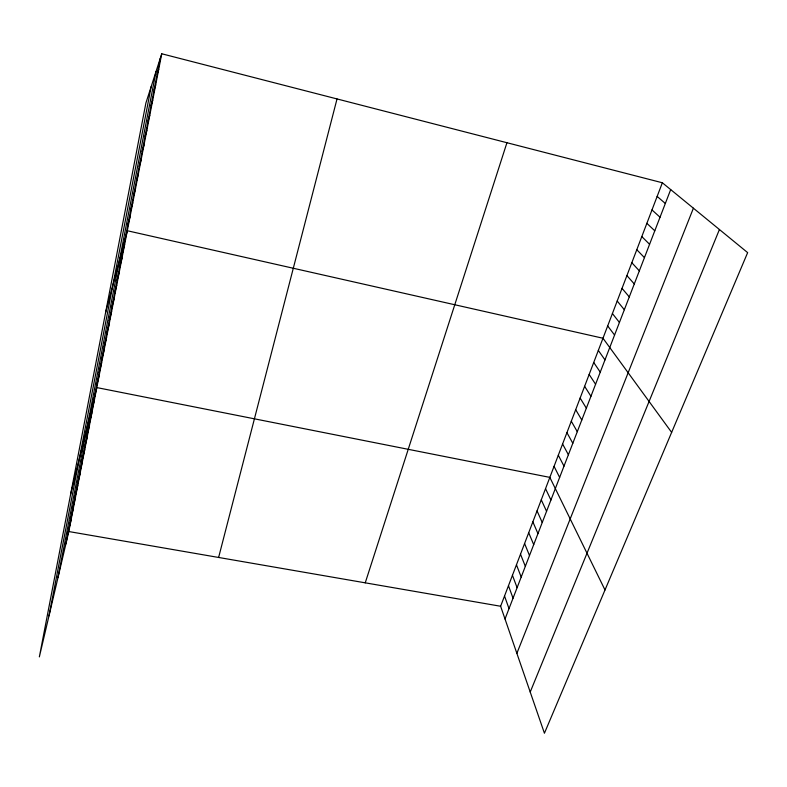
<?xml version="1.0" encoding="UTF-8"?>
<svg xmlns="http://www.w3.org/2000/svg" width="787" height="787" viewBox="0 0 787 787"><rect width="100%" height="100%" fill="white"/><g stroke="black" fill="none" stroke-linecap="round" stroke-linejoin="round"><path stroke-width="1.18" d="M48.991 615.877L151.202 86.54M57.963 577.658L156.042 71.499M65.882 543.965L160.223 58.504M161.738 53.772L145.89 103.058L39.35 656.899L68.803 531.54L161.738 53.772L662.359 182.771L747.65 252.627L544.427 733.228L500.621 606.256L662.359 182.771M68.125 532.435L71.017 520.158M72.67 509.041L75.503 497.069M70.387 520.797L73.25 508.668M77.303 485.205L80.087 473.538M74.972 497.177L77.785 485.353M82.025 460.907L84.75 449.564M79.644 473.115L82.399 461.605M86.836 436.126L89.502 425.128M84.416 448.58L87.111 437.405M91.745 410.853L94.351 400.219M89.275 423.554L91.912 412.732M70.663 494.118L96.801 387.578L549.838 477.384L605.006 589.975M99.152 372.772L101.651 362.689M96.683 385.463L99.211 375.192M101.641 359.964L104.1 350.067M104.15 347.018L106.579 337.318M106.698 333.954L109.088 324.451M109.255 320.752L111.616 311.455M111.852 307.422L114.164 298.332M114.469 293.954L116.742 285.081M218.619 557.462L337.023 98.936M117.106 280.349L119.349 271.692M119.781 266.616L121.975 258.185M122.477 252.735L124.631 244.531M105.547 312.803L127.317 230.739L602.98 338.243L671.645 432.388M127.956 224.541L130.022 216.809M130.731 210.237L132.767 202.741M133.544 195.766L135.531 188.536M136.387 181.158L138.325 174.173M139.26 166.391L141.139 159.663M142.152 151.468L143.991 145.005M145.083 136.387L146.874 130.199M148.045 121.139L149.786 115.236M151.045 105.733L152.727 100.116M154.065 90.161L155.698 84.829M157.125 74.421L158.708 69.384M365.247 582.833L506.936 142.722M505.018 618.985L670.691 189.588M516.872 653.348L693.406 208.201M530.222 692.029L719.426 229.509M68.803 531.54L500.621 606.256M657.145 196.425L665.33 203.469M651.99 209.942L660.027 217.212M646.875 223.321L654.784 230.817M641.808 236.582L649.58 244.295M636.791 249.715L644.435 257.634M631.823 262.72L639.339 270.846M626.905 275.607L634.283 283.94M622.035 288.367L629.285 296.896M617.205 301.018L624.327 309.734M612.414 313.541L619.428 322.454M607.682 325.946L614.568 335.046M598.327 350.422L604.987 359.885M593.723 362.492L600.255 372.133M589.148 374.455L595.582 384.263M584.623 386.309L590.939 396.284M580.137 398.055L586.345 408.187M575.7 409.693L581.79 419.992M571.293 421.222L577.284 431.679M566.925 432.663L572.808 443.268M562.597 443.986L568.381 454.748M558.308 455.22L563.994 466.13M554.058 466.357L559.636 477.404M545.539 488.658L550.92 500.001M541.269 499.824L546.562 511.304M537.049 510.891L542.233 522.509M532.858 521.86L537.954 533.616M528.697 532.74L533.704 544.624M524.585 543.522L529.494 555.533M520.502 554.205L525.332 566.335M516.459 564.791L521.191 577.058M512.445 575.287L517.098 587.673M508.471 585.705L513.035 598.199M504.536 596.025L509.012 608.636"/></g></svg>
